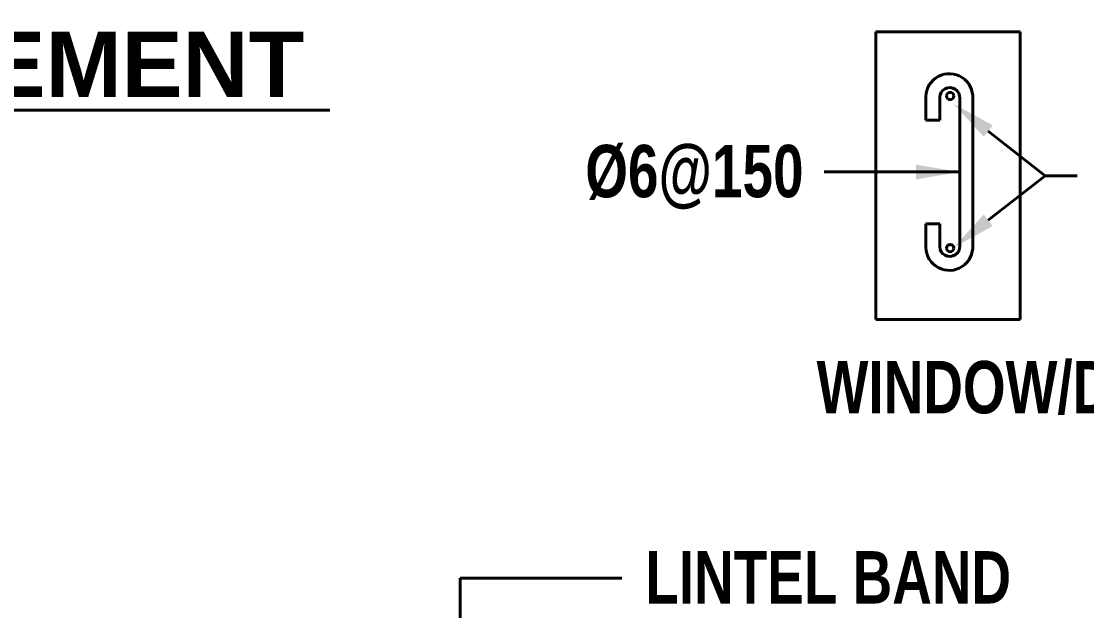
# Model space of a CAD drawing. Header units: metres. Extents: x 3660 to 3928, y -2018 to -1928.
# Drawn here: x 3703.822 to 3707.338, y -2001.811 to -1999.866 of the extents above; entities that cross this region are included whole.
import ezdxf

# ---------------------------------------------------------------- set-up
doc = ezdxf.new("R2010")
doc.units = ezdxf.units.M
doc.header["$LTSCALE"] = 2
doc.layers.add('TEXT', color=255, linetype='Continuous')
doc.styles.add('t8', font='arialbd.ttf')

# ---------------------------------------------------------------- blocks, each defined once
blk = doc.blocks.new('RGHG')
at = {"color": 0, "lineweight": 40}
for p, q in [((286414.81, 37167.14), (286430.02, 37167.14)), ((286414.81, 37136.87), (286414.81, 37167.14)), ((286430.02, 37167.14), (286430.02, 37136.87)), ((286420.08, 37160.31), (286420.08, 37157.83)), ((286421.54, 37157.83), (286421.54, 37160.25)), ((286423.66, 37144.6), (286423.66, 37160.17)), ((286425.01, 37160.54), (286425.01, 37144.23)), ((286420.08, 37157.83), (286421.54, 37157.83)), ((286426.64, 37156.69), (286432.63, 37152)), ((286423.66, 37152.39), (286409.38, 37152.39)), ((286426.64, 37147.31), (286432.63, 37152)), ((286432.63, 37152), (286436, 37152)), ((286432.63, 37152), (286436, 37152)), ((286420.08, 37146.94), (286421.54, 37146.94)), ((286420.08, 37144.46), (286420.08, 37146.94)), ((286421.54, 37146.94), (286421.54, 37144.52)), ((286430.02, 37136.87), (286414.81, 37136.87)), ((286371.05, 37098.65), (286371.05, 37109.63)), ((286371.05, 37109.63), (286388.09, 37109.63))]:
    blk.add_line(p, q, dxfattribs=at)
at = {"color": 0, "linetype": 'ByBlock', "lineweight": 40}
blk.add_lwpolyline([(286083.35, 36993.59), (286517.28, 36993.59), (286517.28, 37331.41), (286083.35, 37331.41)], close=True, dxfattribs=at)
at = {"color": 0, "lineweight": 40}
for centre, radius, start, end in [((286422.55, 37160.27), 2.47, 356.2066, 179.0865), ((286422.6, 37160.21), 1.06, 357.5693, 177.8253), ((286422.63, 37160.39), 0.383, 0, 180), ((286422.63, 37160.39), 0.383, 180, 0), ((286422.55, 37144.5), 2.47, 180.9135, 3.7934), ((286422.6, 37144.56), 1.06, 182.1747, 2.4307), ((286422.63, 37144.38), 0.383, 0, 180), ((286422.63, 37144.38), 0.383, 180, 0)]:
    blk.add_arc(centre, radius, start, end, dxfattribs=at)
for points in [[(286427.12, 37157.31), (286423, 37159.56), (286426.17, 37156.1)], [(286419.03, 37151.61), (286423.66, 37152.39), (286419.03, 37153.16)], [(286427.12, 37146.69), (286423, 37144.44), (286426.17, 37147.91)]]:
    blk.add_solid(points, dxfattribs=at)
at = {"layer": 'TEXT', "color": 0, "lineweight": 40}
blk.add_line((286335.02, 37110.47), (286335.02, 37110.47), dxfattribs=at)
at = {"color": 0, "lineweight": 40, "style": 't8'}
blk.add_text('%%U3.VERTICAL REINFORCEMENT ', height=6.885, dxfattribs=at).set_placement((286212, 37160.29))
at = {"color": 0, "linetype": 'Continuous', "lineweight": 40, "style": 't8', "width": 0.75}
for s, height, p in [('%%C6@150', 5.513, (286384.23, 37149.73)), ('WINDOW/DOOR', 5.5131, (286408.58, 37126.98)), ('LINTEL BAND', 5.5131, (286390.55, 37106.96))]:
    blk.add_text(s, height=height, dxfattribs=at).set_placement(p)

msp = doc.modelspace()

# ---------------------------------------------------------------- block references
at = {"extrusion": (3.9643e-08, 6.07358e-05, 1), "xscale": 0.0313493109301677, "yscale": 0.0313493109301677, "zscale": 0.0313493109301677}
msp.add_blockref('RGHG', (-5272.26498, -3165.06499, -0.11894), dxfattribs=at)

doc.saveas('drawing.dxf')
